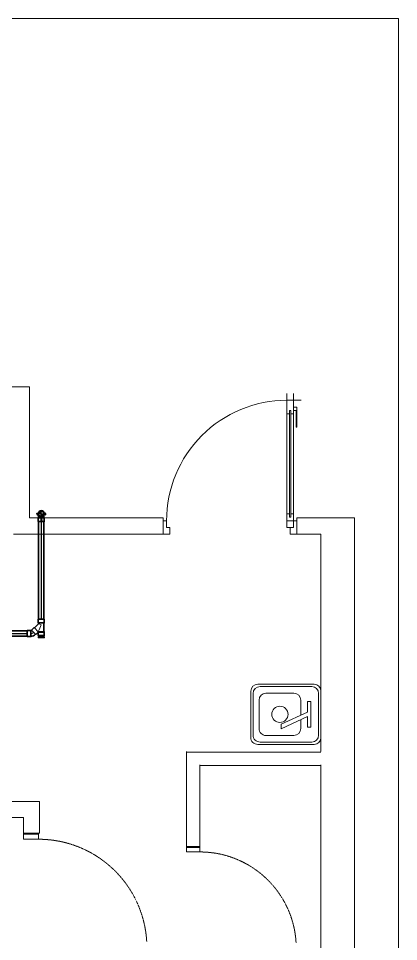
# Model space of a CAD drawing. Header units: metres. Extents: x 1587 to 89247, y -60 to 14723.
# Drawn here: x 86404 to 89247, y 6613 to 13516 of the extents above; entities that cross this region are included whole.
import ezdxf

# ---------------------------------------------------------------- set-up
doc = ezdxf.new("R2010")
doc.units = ezdxf.units.M
doc.header["$LTSCALE"] = 10
for name, pattern in [('AXES', [50.8, 31.75, -6.35, 6.35, -6.35]), ('CACHE', [9.525, 6.35, -3.175]), ('HIDDEN4', [0.09375, 0.0625, -0.03125])]:
    doc.linetypes.add(name, pattern=pattern)
doc.layers.get('0').update_dxf_attribs({"color": 253, "lineweight": 0})
for name, color, linetype in [('_PL-DR-FITTING', 3, 'Continuous'), ('SN-RW-40', 3, 'Continuous'), ('SN-RW-40-SingleLine', 3, 'Continuous'), ('SN-RW-thin', 7, 'Continuous')]:
    doc.layers.add(name, color=color, linetype=linetype)
for name, color, linetype, lineweight in [('Furniture', 7, 'Continuous', 13), ('PIPES-DRAIN-FITTINGS', 140, 'Continuous', 20), ('SN-RW', 3, 'Continuous', 5)]:
    doc.layers.add(name, color=color, linetype=linetype, lineweight=lineweight)

# ---------------------------------------------------------------- blocks, each defined once
blk = doc.blocks.new('MB-SINK300x350')
at = {"linetype": 'Continuous'}
for p, q in [((-173.1, 0), (173.1, 0)), ((-225, -473.1), (-225, -51.9)), ((-155.8, -17.3), (155.8, -17.3)), ((225, -51.9), (225, -473.1)), ((-207.7, -455.8), (-207.7, -69.2)), ((207.7, -69.2), (207.7, -455.8)), ((-158.1, -411.4), (-158.1, -203.1)), ((-106.2, -151.2), (5.7, -151.2)), ((40.4, -151.2), (106.2, -151.2)), ((158.1, -203.1), (158.1, -411.4)), ((106.2, -463.3), (-106.2, -463.3)), ((173.1, -525), (-173.1, -525)), ((155.8, -507.7), (-155.8, -507.7))]:
    blk.add_line(p, q, dxfattribs=at)
for p, q in [((-95.9, -102), (-95.9, -75.2)), ((-95.9, -75.2), (95.9, -75.2)), ((-17.3, -102), (-95.9, -102)), ((-17.3, -102), (74, -296.8)), ((108.6, -296.8), (17.3, -102)), ((95.9, -102), (17.3, -102)), ((95.9, -75.2), (95.9, -102)), ((74, -296.8), (108.6, -296.8))]:
    blk.add_line(p, q)
at = {"color": 44, "linetype": 'Continuous'}
blk.add_circle((0, -307.2), 60.6, dxfattribs=at)
at = {"linetype": 'Continuous'}
for centre, start, end in [((-173.1, -51.9), 90, 180), ((173.1, -51.9), 0, 90), ((-155.8, -69.2), 90, 180), ((155.8, -69.2), 0, 90), ((-106.2, -203.1), 90, 180), ((106.2, -203.1), 0, 90), ((-106.2, -411.4), 180, 270), ((106.2, -411.4), 270, 0), ((-173.1, -473.1), 180, 270), ((-155.8, -455.8), 180, 270), ((155.8, -455.8), 270, 0), ((173.1, -473.1), 270, 0)]:
    blk.add_arc(centre, 51.9, start, end, dxfattribs=at)
blk = doc.blocks.new('*U326')
for p, q in [((-34.4, 0.4), (-34.4, 2.9)), ((-25.4, 2.9), (-34.4, 2.9)), ((-25.4, 0.4), (-34.4, 0.4)), ((-31.6, 5.1), (-31.9, 4.8)), ((-31.9, 2.9), (-31.9, 4.8)), ((-31.6, 5.1), (-27.9, 5.1)), ((-31, -0.4), (-31, 0.4)), ((-30.8, 2.9), (-30.8, 4.8)), ((-28.6, 2.9), (-28.6, 4.8)), ((-28.5, -0.4), (-28.5, 0.4)), ((-27.9, 5.1), (-27.5, 4.8)), ((-27.5, 2.9), (-27.5, 4.8)), ((25.4, 2.9), (34.4, 2.9)), ((25.4, 0.4), (34.4, 0.4)), ((27.9, 5.1), (27.5, 4.8)), ((27.5, 2.9), (27.5, 4.8)), ((31.6, 5.1), (27.9, 5.1)), ((28.5, -0.4), (28.5, 0.4)), ((28.6, 2.9), (28.6, 4.8)), ((30.8, 2.9), (30.8, 4.8)), ((31, -0.4), (31, 0.4)), ((31.6, 5.1), (31.9, 4.8)), ((31.9, 2.9), (31.9, 4.8)), ((34.4, 0.4), (34.4, 2.9)), ((-34.4, -2.9), (-34.4, -0.4)), ((-25.4, -0.4), (-34.4, -0.4)), ((-25.4, -2.9), (-34.4, -2.9)), ((-32, -3.2), (-32, -4.7)), ((-27.5, -3.2), (-32, -3.2)), ((-31.6, -5), (-32, -4.7)), ((-27.9, -5), (-31.6, -5)), ((-31, -5), (-31, -7.9)), ((-28.5, -7.9), (-31, -7.9)), ((-30.9, -3.2), (-30.9, -4.7)), ((-30.9, -5.6), (-28.5, -5.8)), ((-30.9, -6.4), (-28.5, -6.6)), ((-30.9, -7.2), (-28.5, -7.4)), ((-28.6, -3.2), (-28.6, -4.7)), ((-28.5, -5), (-28.5, -7.9)), ((-27.9, -5), (-27.5, -4.7)), ((-27.5, -3.2), (-27.5, -4.7)), ((-6.1, -27.2), (6.1, -27.2)), ((-4.6, -27.5), (-4.6, -31.1)), ((-3.7, -31.3), (3.6, -31.3)), ((-2.4, -37.9), (-3, -47.6)), ((-3, -47.6), (0, -50)), ((-2.8, -27.5), (-2.8, -31.1)), ((-0.7, -39), (-2.5, -38.9)), ((-2.4, -31.3), (-2.4, -37.9)), ((-1.2, -48.3), (-2.2, -48.3)), ((-2.1, -38.9), (-2.1, -31.3)), ((2, -33.9), (-2.1, -32.8)), ((2, -36.4), (-2.1, -35.3)), ((-2, -27.3), (-2, -27.2)), ((-0.5, -36.7), (-1.2, -48.3)), ((0.7, -40.5), (-0.7, -40.5)), ((3, -47.6), (0, -50)), ((0.5, -36.7), (1.2, -48.3)), ((0.7, -39), (2.5, -38.9)), ((1.2, -48.3), (2.2, -48.3)), ((2, -27.3), (2, -27.2)), ((2, -38.9), (2, -31.3)), ((2.4, -31.3), (2.4, -37.9)), ((2.4, -37.9), (3, -47.6)), ((2.8, -27.5), (2.8, -31.1)), ((4.4, -27.5), (4.4, -31.1)), ((25.4, -0.4), (34.4, -0.4)), ((25.4, -2.9), (34.4, -2.9)), ((27.5, -3.2), (27.5, -4.7)), ((27.5, -3.2), (32, -3.2)), ((27.9, -5), (27.5, -4.7)), ((27.9, -5), (31.6, -5)), ((28.5, -5), (28.5, -7.9)), ((30.9, -5.6), (28.5, -5.8)), ((30.9, -6.4), (28.5, -6.6)), ((30.9, -7.2), (28.5, -7.4)), ((28.5, -7.9), (31, -7.9)), ((28.6, -3.2), (28.6, -4.7)), ((30.9, -3.2), (30.9, -4.7)), ((31, -5), (31, -7.9)), ((31.6, -5), (32, -4.7)), ((32, -3.2), (32, -4.7)), ((34.4, -2.9), (34.4, -0.4))]:
    blk.add_line(p, q)
at = {"color": 8}
for p, q in [((-29.7, -9), (-29.7, 5.8)), ((0, 0), (-24.1, 0)), ((0, 0), (0, 24.1)), ((0, 0), (0, -50.7)), ((0, 0), (24.1, 0)), ((29.7, -9), (29.7, 5.8)), ((-30.3, -5.2), (-29.1, -5.3)), ((-30.3, -6), (-29.1, -6.1)), ((-30.3, -6.9), (-29.1, -7)), ((-30.3, -7.7), (-29.1, -7.8)), ((-1.1, -47.5), (-3, -47.4)), ((-1, -44.8), (-2.8, -44.7)), ((-0.8, -41.7), (-2.6, -41.6)), ((1.1, -32.5), (-1.3, -31.8)), ((1.1, -34.9), (-1.3, -34.2)), ((0.4, -39.3), (-0.4, -39.3)), ((0.8, -41.7), (2.6, -41.6)), ((1, -44.8), (2.8, -44.7)), ((1.1, -47.5), (3, -47.4)), ((30.3, -5.2), (29.1, -5.3)), ((30.3, -6), (29.1, -6.1)), ((30.3, -6.9), (29.1, -7)), ((30.3, -7.7), (29.1, -7.8))]:
    blk.add_line(p, q, dxfattribs=at)
blk.add_circle((0, 0), 20)
for centre, radius, start, end in [((-25.4, 4.5), 1.64, 270, 349.94443), ((-25.4, 4.5), 4.09, 270, 349.94443), ((0, 0), 24.1, 10.05557, 169.94443), ((0, 0), 21.7, 10.05557, 169.94443), ((25.4, 4.5), 4.09, 190.05557, 270), ((25.4, 4.5), 1.64, 190.05557, 270), ((-25.4, -4.5), 4.09, 10.05557, 90), ((-25.4, -4.5), 1.64, 10.05557, 90), ((0, 0), 24.1, 190.05557, 246.44753), ((0, 0), 21.7, 190.05557, 349.94443), ((-11.9, -24.7), 3.27, 0, 64.35234), ((-6.1, -24.7), 2.45, 180, 270), ((-3.7, -29), 1.83, 59.80502, 120.19498), ((-3.7, -29.5), 1.83, 239.80502, 300.19498), ((0, -42.8), 15.6, 79.82701, 100.17299), ((0, -15.7), 15.6, 259.82701, 280.17299), ((3.6, -28.7), 1.49, 56.60151, 123.39849), ((3.6, -29.8), 1.49, 236.60151, 303.39849), ((6.1, -24.7), 2.45, 270, 0), ((11.9, -24.7), 3.27, 115.64766, 180), ((0, 0), 24.1, 295.64766, 349.94443), ((25.4, -4.5), 4.09, 90, 169.94443), ((25.4, -4.5), 1.64, 90, 169.94443)]:
    blk.add_arc(centre, radius, start, end)
at = {"extrusion": (0, 0, -1)}
for centre, major_axis, start_param, end_param in [((-31.4, 4.1), (-0.636, 0.636), 0.195284, 1.438728), ((-29.7, 1.5), (-2.46, 2.46), 0.461828, 1.108483), ((-28.1, 4.1), (-0.636, -0.636), 1.702865, 2.946309), ((-31.4, -4), (-0.636, -0.636), 4.844457, 6.087901), ((-29.8, -1.4), (-2.46, -2.46), 5.174217, 5.820872), ((-28.1, -4), (-0.636, 0.636), 3.336877, 4.580321)]:
    blk.add_ellipse(centre, major_axis=major_axis, ratio=1, start_param=start_param, end_param=end_param, dxfattribs=at)
for centre, major_axis, start_param, end_param in [((28.1, 4.1), (-0.636, 0.636), 4.844457, 6.087901), ((29.7, 1.5), (-2.46, -2.46), 3.60342, 4.250076), ((31.4, 4.1), (-0.636, -0.636), 3.336877, 4.580321), ((28.1, -4), (-0.636, -0.636), 0.195284, 1.438728), ((29.8, -1.4), (-2.46, 2.46), 2.032624, 2.67928), ((31.4, -4), (-0.636, 0.636), 1.702865, 2.946309)]:
    blk.add_ellipse(centre, major_axis=major_axis, ratio=1, start_param=start_param, end_param=end_param)
blk = doc.blocks.new('A$C22400238')
at = {"ltscale": 75}
for p, q in [((24, 39.5), (-24, 39.5)), ((-24, 36), (-24, 39.5)), ((-20, 34), (-24, 36)), ((-18.6, 28), (-24, 28)), ((-24, 28), (-24, 25.5)), ((-24, 25.5), (-22, 25.5)), ((-22, 25.5), (-22, 0)), ((-22, 0), (-20, 0)), ((-18.6, 34), (-18.5, 34)), ((24, 28), (18.6, 28)), ((20, 34), (24, 36)), ((20, 0), (22, 0)), ((22, 0), (22, 25.5)), ((24, 25.5), (22, 25.5)), ((24, 39.5), (24, 36)), ((24, 28), (24, 25.5))]:
    blk.add_line(p, q, dxfattribs=at)
at = {"color": 8, "ltscale": 75}
for p, q in [((-24, 39.5), (-24, 39.5)), ((24, 36), (-24, 36)), ((-22.5, 41), (-13.5, 41)), ((-22, 25.5), (22, 25.5)), ((20, 34), (-20, 34)), ((-18.5, 34), (-20, 33.5)), ((-20, 33.5), (-18.5, 33)), ((-18.5, 33), (-20, 32.5)), ((-20, 32.5), (-18.5, 32)), ((-18.5, 32), (-20, 31.5)), ((-20, 31.5), (-18.5, 31)), ((-18.5, 31), (-20, 30.5)), ((-20, 30.5), (-18.5, 30)), ((-18.5, 30), (-20, 29.5)), ((-20, 29.5), (-18.5, 29)), ((-18.5, 29), (-20, 28.5)), ((-20, 28.5), (-18.6, 28)), ((-20, 0), (20, 0)), ((-18.6, 28), (18.6, 28)), ((18.5, 33), (-18.5, 34)), ((18.5, 32), (-18.5, 33)), ((18.5, 31), (-18.5, 32)), ((18.5, 30), (-18.5, 31)), ((18.5, 29), (-18.5, 30)), ((18.5, 28), (-18.5, 29)), ((-12, 39.5), (-12, 39.5)), ((-1.8, 40.2), (-1.8, 39.5)), ((1, 41), (-1.1, 41)), ((1.8, 40.2), (1.8, 39.5)), ((12, 39.5), (12, 39.5)), ((22.5, 41), (13.5, 41)), ((18.5, 34), (20, 33.5)), ((20, 33.5), (18.5, 33)), ((18.5, 33), (20, 32.5)), ((20, 32.5), (18.5, 32)), ((18.5, 32), (20, 31.5)), ((20, 31.5), (18.5, 31)), ((18.5, 31), (20, 30.5)), ((20, 30.5), (18.5, 30)), ((18.5, 30), (20, 29.5)), ((20, 29.5), (18.5, 29)), ((18.5, 29), (20, 28.5)), ((20, 28.5), (18.5, 28)), ((18.5, 28), (18.6, 28)), ((24, 39.5), (24, 39.5))]:
    blk.add_line(p, q, dxfattribs=at)
for centre, radius, start, end in [((-22.5, 39.5), 1.5, 90, 180), ((-13.5, 39.5), 1.5, 0, 90), ((-1.1, 40.2), 0.75, 90, 180), ((1, 40.2), 0.75, 0, 90), ((13.5, 39.5), 1.5, 90, 180), ((22.5, 39.5), 1.5, 0, 90)]:
    blk.add_arc(centre, radius, start, end, dxfattribs=at)

msp = doc.modelspace()

# ---------------------------------------------------------------- linework, layer by layer
for p, q in [((89247.1, 13516.2), (75680.1, 13516.2)), ((89247.1, -60.1), (89247.1, 13516.2)), ((86486.8, 10762), (86186.8, 10762)), ((86486.8, 9780.3), (86486.8, 10762)), ((87486.8, 9780.3), (86486.8, 9780.3)), ((87486.8, 9780.3), (87486.8, 9660.3)), ((88461.8, 9760.3), (88411.8, 9760.3)), ((88916.8, 9780.3), (88486.8, 9780.3)), ((88486.8, 9780.3), (88486.8, 9660.3)), ((88916.8, 260.3), (88916.8, 9780.3)), ((87486.8, 9660.3), (86366.8, 9660.3)), ((88666.8, 9660.3), (88486.8, 9660.3)), ((88666.8, 8033.6), (88666.8, 9660.3)), ((87660.7, 7322.7), (87660.7, 8033.6)), ((87660.7, 8030.1), (88666.8, 8030.1)), ((87760.7, 7322.7), (87760.7, 7933.6)), ((87760.7, 7930.1), (88666.8, 7930.1)), ((88666.8, 6422.7), (88666.8, 7933.6)), ((83814.2, 7660.3), (86560.7, 7660.3)), ((86560.7, 7660.3), (86560.7, 7422.7)), ((80966.8, 7540.3), (86440.7, 7540.3)), ((86440.7, 7540.3), (86440.7, 7422.7)), ((86440.7, 7422.7), (86560.7, 7422.7)), ((87660.7, 7322.7), (87760.7, 7322.7))]:
    msp.add_line(p, q)
for points in [[(88411.8, 9810.3), (88411.8, 10710.3)], [(88461.8, 10710.3), (88461.8, 9810.3)], [(88441.8, 10560.3), (88461.8, 10560.3), (88461.8, 10660.3), (88411.8, 10660.3), (88411.8, 10560.3), (88431.8, 10560.3)], [(88461.8, 10610.3), (88486.8, 10610.3), (88486.8, 10460.3), (88481.8, 10460.3), (88481.8, 10585.3), (88461.8, 10585.3)], [(88431.8, 9810.3), (88411.8, 9810.3), (88411.8, 9710.3), (88461.8, 9710.3), (88461.8, 9810.3), (88441.8, 9810.3)], [(87486.8, 9760.3), (87511.8, 9760.3), (87511.8, 9710.3), (87536.8, 9710.3), (87536.8, 9660.3), (87486.8, 9660.3), (87486.8, 9760.3)], [(88486.8, 9760.3), (88461.8, 9760.3), (88461.8, 9710.3), (88436.8, 9710.3), (88436.8, 9660.3), (88486.8, 9660.3), (88486.8, 9760.3)], [(86440.7, 7415.9), (86440.7, 7377.7), (86553.2, 7377.7), (86553.2, 7415.9)], [(86553.2, 7415.9), (86440.7, 7415.9)], [(87660.7, 7316.6), (87660.7, 7282.7), (87760.7, 7282.7), (87760.7, 7316.6)], [(87760.7, 7316.6), (87660.7, 7316.6)]]:
    msp.add_lwpolyline(points)
msp.add_lwpolyline([(87511.8, 9760.3, -0.414214), (88411.8, 10660.3), (88517.7, 10660.3)], format="xyb")
for points in [[(88441.8, 10585.3), (88431.8, 10585.3), (88431.8, 9785.3), (88441.8, 9785.3)], [(86440.7, 7422.7), (86440.7, 7415.9), (86553.2, 7415.9), (86553.2, 7422.7)], [(87660.7, 7322.7), (87660.7, 7316.6), (87760.7, 7316.6), (87760.7, 7322.7)]]:
    msp.add_lwpolyline(points, close=True)
at = {"linetype": 'HIDDEN4'}
for centre, radius in [((86553.2, 6566.4), 811.3), ((87760.7, 6561.5), 721.2)]:
    msp.add_arc(centre, radius, 3.27315, 90, dxfattribs=at)
at = {"layer": 'SN-RW', "lineweight": 35}
for p, q in [((86554.6, 9780.6), (86594.6, 9780.6)), ((86594.6, 9753.6), (86554.6, 9753.6)), ((86553.5, 8988.6), (86523.2, 8958.4)), ((86554.6, 9022.8), (86594.6, 9022.8)), ((86554.6, 8995.8), (86554.6, 8991.4)), ((86594.6, 8995.8), (86554.6, 8995.8)), ((86594.6, 8929.2), (86594.6, 8995.8)), ((86469.4, 8936.1), (86469.4, 8896.1)), ((86496.4, 8936.1), (86496.4, 8896.1)), ((86504.1, 8939.3), (86532.4, 8911)), ((86504.1, 8939.3), (86532.4, 8911)), ((86551.5, 8930.1), (86523.2, 8958.4)), ((86523.2, 8958.4), (86551.5, 8930.1)), ((86554.6, 8933.2), (86551.5, 8930.1)), ((86554.6, 8933.2), (86554.6, 8929.2)), ((86594.6, 8929.2), (86554.6, 8929.2)), ((86554.6, 8902.2), (86594.6, 8902.2))]:
    msp.add_line(p, q, dxfattribs=at)
for points in [[(86554.6, 9753.6), (86551.9, 9753.6), (86551.9, 9780.6), (86554.6, 9780.6)], [(86594.6, 9780.6), (86597.3, 9780.6), (86597.3, 9753.6), (86594.6, 9753.6)], [(86554.6, 8995.8), (86551.9, 8995.8), (86551.9, 9022.8), (86554.6, 9022.8)], [(86594.6, 9022.8), (86597.3, 9022.8), (86597.3, 8995.8), (86594.6, 8995.8)], [(86469.4, 8936.1), (86469.4, 8938.8), (86496.4, 8938.8), (86496.4, 8936.1)], [(86523.2, 8958.4), (86521.3, 8960.3), (86502.2, 8941.2), (86504.1, 8939.3)], [(86523.2, 8958.4), (86521.3, 8960.3), (86502.2, 8941.2), (86504.1, 8939.3)], [(86532.4, 8911), (86534.3, 8909.1), (86553.4, 8928.2), (86551.5, 8930.1)], [(86532.4, 8911), (86534.3, 8909.1), (86553.4, 8928.2), (86551.5, 8930.1)], [(86554.6, 8929.2), (86551.9, 8929.2), (86551.9, 8902.2), (86554.6, 8902.2)], [(86594.6, 8902.2), (86597.3, 8902.2), (86597.3, 8929.2), (86594.6, 8929.2)], [(86496.4, 8896.1), (86496.4, 8893.4), (86469.4, 8893.4), (86469.4, 8896.1)]]:
    msp.add_lwpolyline(points, dxfattribs=at)
msp.add_arc((86574.6, 9811.6), 20, 0, 180, dxfattribs=at)
at = {"layer": 'SN-RW', "lineweight": 35, "ltscale": 1.032}
for centre, radius, start, end in [((86550.6, 8991.4), 4, 315, 360), ((86496.4, 8947.1), 11, 270, 315), ((86496.4, 8947.1), 51, 270, 315)]:
    msp.add_arc(centre, radius, start, end, dxfattribs=at)
at = {"layer": 'SN-RW-40', "lineweight": 35}
for p, q in [((86554.6, 9780.6), (86554.6, 9811.6)), ((86594.6, 9780.6), (86594.6, 9811.6)), ((86554.6, 9753.6), (86554.6, 9022.8)), ((86594.6, 9753.6), (86594.6, 9022.8)), ((85169.4, 8936.1), (86469.4, 8936.1)), ((85169.4, 8896.1), (86469.4, 8896.1))]:
    msp.add_line(p, q, dxfattribs=at)
at = {"layer": 'SN-RW-40-SingleLine'}
for p, q in [((86574.6, 9780.6), (86574.6, 9811.6)), ((86574.6, 9753.6), (86574.6, 9022.8)), ((85169.4, 8916.1), (86469.4, 8916.1))]:
    msp.add_line(p, q, dxfattribs=at)
at = {"layer": 'SN-RW-thin', "linetype": 'CACHE', "lineweight": 20}
msp.add_lwpolyline([(86574.6, 9793.6, 1), (86574.6, 9829.6, 1), (86574.6, 9811.6, -1), (86574.6, 9793.6, -1)], format="xyb", dxfattribs=at)
at = {"layer": 'SN-RW-thin', "linetype": 'Continuous', "lineweight": 20}
msp.add_lwpolyline([(86554.6, 8993.8), (86557.3, 8988.7), (86564.6, 8985.6), (86574.6, 8981.5), (86564.6, 8957.4), (86557.3, 8939.7), (86554.6, 8933.2)], dxfattribs=at)
at = {"layer": 'SN-RW-thin', "linetype": 'CACHE', "lineweight": 20}
msp.add_arc((86574.6, 9811.6), 20, 180, 0, dxfattribs=at)
at = {"layer": 'SN-RW-thin', "linetype": 'AXES', "lineweight": 20, "ltscale": 1.032}
msp.add_arc((86496.4, 8947.1), 31, 270, 315, dxfattribs=at)

# ---------------------------------------------------------------- block references
at = {"layer": '_PL-DR-FITTING'}
msp.add_blockref('*U326', (86574.7, 9811.6, 0), dxfattribs=at)
at = {"layer": 'Furniture', "lineweight": 9, "rotation": 270}
msp.add_blockref('MB-SINK300x350', (88666.8, 8311.8), dxfattribs=at)
at = {"layer": 'PIPES-DRAIN-FITTINGS', "lineweight": 9, "rotation": 180}
msp.add_blockref('A$C22400238', (86574.6, 8924.3), dxfattribs=at)

doc.saveas('drawing.dxf')
